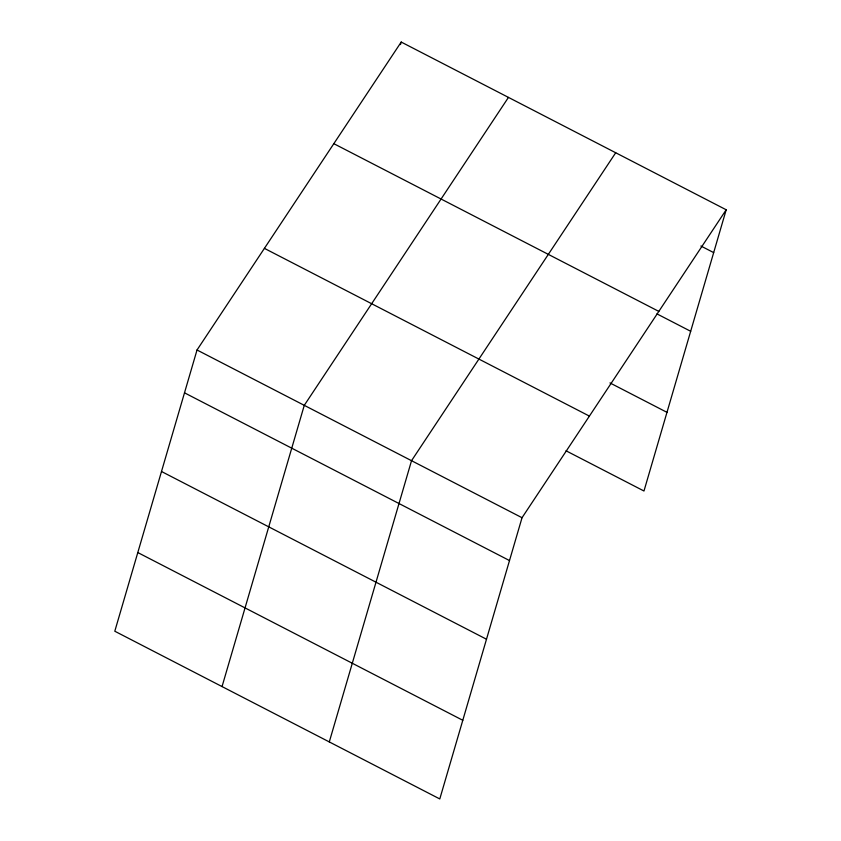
<?xml version="1.0" encoding="UTF-8"?>
<svg xmlns="http://www.w3.org/2000/svg" width="841" height="841" viewBox="0 0 841 841"><rect width="100%" height="100%" fill="white"/><g stroke="black" fill="none" stroke-linecap="round" stroke-linejoin="round"><path stroke-width="1.26" d="M197.025 349.993L114.797 631.223L439.79 798.95L522.03 517.72L726.203 209.777L401.21 42.05L197.025 349.993L522.03 517.72M400.474 44.573L401.21 42.05M222.045 686.571L304.274 405.341L508.458 97.398M329.294 741.92L411.533 460.689L615.707 152.757M726.203 209.777L643.975 491.007L566.035 450.787M700.889 246.014L713.683 252.615M333.824 143.674L658.829 311.401M656.947 313.882L690.682 331.291M609.977 382.928L666.976 412.342M264.41 248.368L589.404 416.106M184.505 392.831L509.499 560.558M161.493 471.496L486.497 639.234M137.798 552.548L462.792 720.285"/></g></svg>
